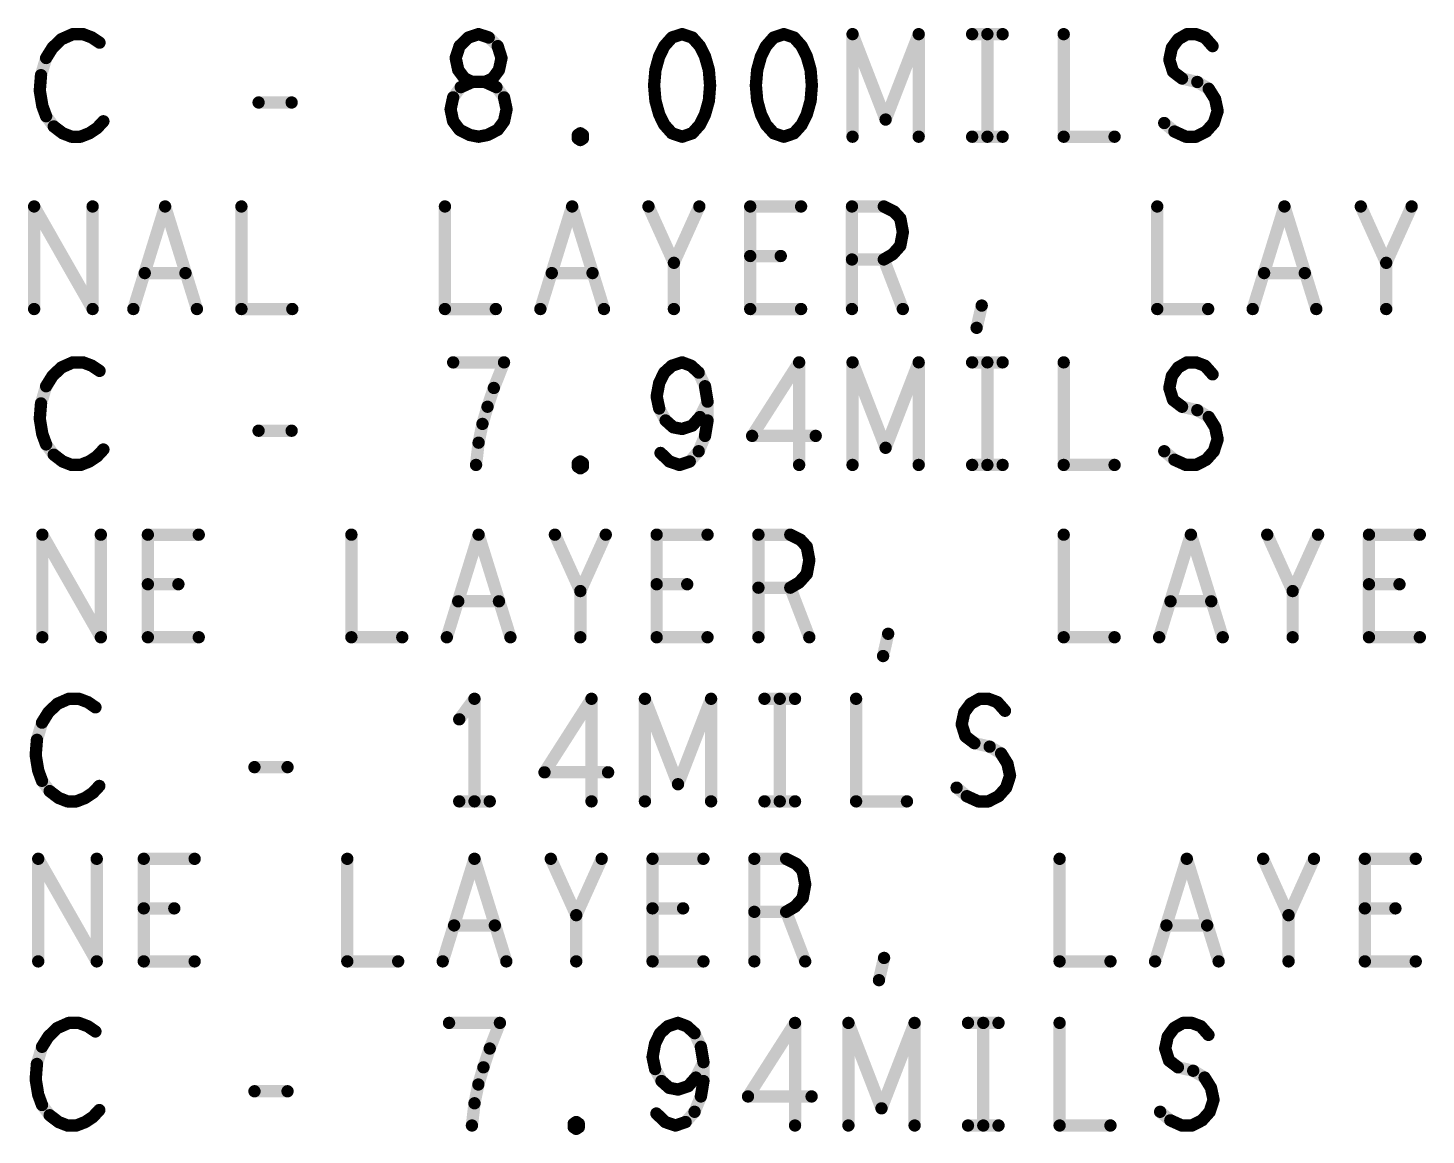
# Model space of a CAD drawing. Extents: x -14.2 to 19.9, y -5.2 to 16.9.
# Drawn here: x 12.724 to 14.428, y 10.685 to 12.035 of the extents above; entities that cross this region are included whole.
import ezdxf

# ---------------------------------------------------------------- set-up
doc = ezdxf.new("R2010")
doc.units = 0
doc.layers.get('0').update_dxf_attribs({"linetype": 'CONTINUOUS'})
doc.layers.add('FAB', color=2, linetype='CONTINUOUS')

# ---------------------------------------------------------------- blocks, each defined once
blk = doc.blocks.new('ROUND_105')
at = {"const_width": 0.0075}
blk.add_lwpolyline([(-0.00375, 0, 1), (0.00375, 0, 1)], format="xyb", close=True, dxfattribs=at)

msp = doc.modelspace()

# ---------------------------------------------------------------- linework, layer by layer
at = {"layer": 'FAB', "const_width": 0.015}
for points in [[(12.765, 12.0209), (12.7542, 12.0105)], [(12.779, 12.0271), (12.765, 12.0209)], [(12.7914, 12.0271), (12.779, 12.0271)], [(12.8022, 12.023), (12.7914, 12.0271)], [(12.8115, 12.0167), (12.8022, 12.023)], [(13.2502, 12.0125), (13.261, 12.023)], [(13.261, 12.023), (13.2734, 12.0271)], [(13.2734, 12.0271), (13.2858, 12.023)], [(13.2858, 12.023), (13.2967, 12.0125)], [(13.509, 12.023), (13.4997, 12.0125)], [(13.5214, 12.0271), (13.509, 12.023)], [(13.5338, 12.023), (13.5214, 12.0271)], [(13.5431, 12.0125), (13.5338, 12.023)], [(13.633, 12.023), (13.6237, 12.0125)], [(13.6454, 12.0271), (13.633, 12.023)], [(13.6578, 12.023), (13.6454, 12.0271)], [(13.6671, 12.0125), (13.6578, 12.023)], [(13.7291, 11.9021), (13.7291, 12.0271)], [(13.7291, 12.0271), (13.7694, 11.923)], [(13.7694, 11.923), (13.8097, 12.0271)], [(13.8097, 12.0271), (13.8097, 11.9021)], [(13.8748, 12.0271), (13.912, 12.0271)], [(13.8934, 12.0271), (13.8934, 11.9021)], [(13.9864, 12.0271), (13.9864, 11.9021)], [(14.1182, 12.0105), (14.1259, 12.0209)], [(14.1259, 12.0209), (14.1368, 12.0271)], [(14.1368, 12.0271), (14.1476, 12.0271)], [(14.1476, 12.0271), (14.1585, 12.023)], [(14.1585, 12.023), (14.1678, 12.0125)], [(12.7542, 12.0105), (12.7464, 11.998)], [(13.2455, 11.998), (13.2502, 12.0125)], [(13.2967, 12.0125), (13.3013, 11.998)], [(13.4997, 12.0125), (13.4935, 12)], [(13.5493, 12), (13.5431, 12.0125)], [(13.6237, 12.0125), (13.6175, 12)], [(13.6733, 12), (13.6671, 12.0125)], [(14.1151, 11.9959), (14.1182, 12.0105)], [(12.7464, 11.998), (12.7402, 11.9771)], [(13.2486, 11.9834), (13.2455, 11.998)], [(13.3013, 11.998), (13.2982, 11.9834)], [(13.4935, 12), (13.4889, 11.9834)], [(13.554, 11.9834), (13.5493, 12)], [(13.6175, 12), (13.6129, 11.9834)], [(13.678, 11.9834), (13.6733, 12)], [(14.1197, 11.9813), (14.1151, 11.9959)], [(12.7402, 11.9771), (12.7387, 11.9584)], [(13.2564, 11.973), (13.2486, 11.9834)], [(13.2657, 11.9688), (13.2564, 11.973)], [(13.2905, 11.973), (13.2812, 11.9688)], [(13.2982, 11.9834), (13.2905, 11.973)], [(13.4889, 11.9834), (13.4873, 11.9646)], [(13.5555, 11.9646), (13.554, 11.9834)], [(13.6129, 11.9834), (13.6113, 11.9646)], [(13.6795, 11.9646), (13.678, 11.9834)], [(14.1306, 11.973), (14.1197, 11.9813)], [(14.1492, 11.9688), (14.1306, 11.973)], [(12.7387, 11.9584), (12.7418, 11.9396)], [(13.2517, 11.9625), (13.2424, 11.95)], [(13.2657, 11.9688), (13.2517, 11.9625)], [(13.2812, 11.9688), (13.2657, 11.9688)], [(13.2812, 11.9688), (13.2657, 11.9688)], [(13.2951, 11.9625), (13.2812, 11.9688)], [(13.3044, 11.95), (13.2951, 11.9625)], [(13.4873, 11.9646), (13.4889, 11.9459)], [(13.554, 11.9459), (13.5555, 11.9646)], [(13.6113, 11.9646), (13.6129, 11.9459)], [(13.678, 11.9459), (13.6795, 11.9646)], [(14.1631, 11.9605), (14.1492, 11.9688)], [(14.1709, 11.948), (14.1631, 11.9605)], [(12.7418, 11.9396), (12.7464, 11.9271)], [(13.0053, 11.9438), (13.0456, 11.9438)], [(13.2424, 11.95), (13.2393, 11.9355)], [(13.2393, 11.9355), (13.2424, 11.9209)], [(13.3075, 11.9355), (13.3044, 11.95)], [(13.3044, 11.9209), (13.3075, 11.9355)], [(13.4889, 11.9459), (13.4935, 11.9292)], [(13.5493, 11.9292), (13.554, 11.9459)], [(13.6129, 11.9459), (13.6175, 11.9292)], [(13.6733, 11.9292), (13.678, 11.9459)], [(14.174, 11.9334), (14.1709, 11.948)], [(12.7464, 11.9271), (12.7557, 11.9146)], [(12.8084, 11.9125), (12.8162, 11.9209)], [(13.2424, 11.9209), (13.2502, 11.9105)], [(13.2967, 11.9105), (13.3044, 11.9209)], [(13.4935, 11.9292), (13.4997, 11.9167)], [(13.5431, 11.9167), (13.5493, 11.9292)], [(13.6175, 11.9292), (13.6237, 11.9167)], [(13.6671, 11.9167), (13.6733, 11.9292)], [(14.1089, 11.9188), (14.1213, 11.9084)], [(14.16, 11.9084), (14.1693, 11.9188)], [(14.1693, 11.9188), (14.174, 11.9334)], [(12.7557, 11.9146), (12.7666, 11.9063)], [(12.7666, 11.9063), (12.7774, 11.9021)], [(12.7774, 11.9021), (12.7883, 11.9021)], [(12.7883, 11.9021), (12.7991, 11.9063)], [(12.7991, 11.9063), (12.8084, 11.9125)], [(13.2502, 11.9105), (13.2626, 11.9042)], [(13.2626, 11.9042), (13.2734, 11.9021)], [(13.2734, 11.9021), (13.2843, 11.9042)], [(13.2843, 11.9042), (13.2967, 11.9105)], [(13.3943, 11.9042), (13.3974, 11.9063)], [(13.3943, 11.9), (13.3943, 11.9042)], [(13.3974, 11.9063), (13.4005, 11.9042)], [(13.4005, 11.9042), (13.4005, 11.9)], [(13.4997, 11.9167), (13.509, 11.9063)], [(13.509, 11.9063), (13.5214, 11.9021)], [(13.5214, 11.9021), (13.5338, 11.9063)], [(13.5338, 11.9063), (13.5431, 11.9167)], [(13.6237, 11.9167), (13.633, 11.9063)], [(13.633, 11.9063), (13.6454, 11.9021)], [(13.6454, 11.9021), (13.6578, 11.9063)], [(13.6578, 11.9063), (13.6671, 11.9167)], [(13.8748, 11.9021), (13.912, 11.9021)], [(13.9864, 11.9021), (14.0484, 11.9021)], [(14.1213, 11.9084), (14.1352, 11.9021)], [(14.1352, 11.9021), (14.1476, 11.9021)], [(14.1476, 11.9021), (14.16, 11.9084)], [(13.3974, 11.898), (13.3943, 11.9)], [(13.4005, 11.9), (13.3974, 11.898)], [(12.7318, 11.6921), (12.7318, 11.8171)], [(12.7318, 11.8171), (12.8031, 11.6921)], [(12.8031, 11.6921), (12.8031, 11.8171)], [(12.8527, 11.6921), (12.8914, 11.8171)], [(12.8914, 11.8171), (12.9302, 11.6921)], [(12.9844, 11.8171), (12.9844, 11.6921)], [(13.2324, 11.8171), (13.2324, 11.6921)], [(13.3487, 11.6921), (13.3874, 11.8171)], [(13.3874, 11.8171), (13.4262, 11.6921)], [(13.5114, 11.7484), (13.4804, 11.8171)], [(13.5424, 11.8171), (13.5114, 11.7484)], [(13.6044, 11.6921), (13.6044, 11.8171)], [(13.6044, 11.8171), (13.6664, 11.8171)], [(13.7284, 11.6921), (13.7284, 11.8171)], [(13.7284, 11.8171), (13.7672, 11.8171)], [(13.7672, 11.8171), (13.7796, 11.8109)], [(14.1004, 11.8171), (14.1004, 11.6921)], [(14.2167, 11.6921), (14.2554, 11.8171)], [(14.2554, 11.8171), (14.2942, 11.6921)], [(14.3794, 11.7484), (14.3484, 11.8171)], [(14.4104, 11.8171), (14.3794, 11.7484)], [(13.7796, 11.8109), (13.7873, 11.8025)], [(13.7873, 11.8025), (13.7904, 11.7859)], [(13.7904, 11.7859), (13.7873, 11.7692)], [(13.7873, 11.7692), (13.778, 11.7588)], [(13.5114, 11.6921), (13.5114, 11.7484)], [(13.6416, 11.7567), (13.6044, 11.7567)], [(13.7672, 11.7525), (13.7284, 11.7525)], [(13.778, 11.7588), (13.7672, 11.7525)], [(13.7672, 11.7525), (13.7904, 11.6921)], [(14.3794, 11.6921), (14.3794, 11.7484)], [(12.9162, 11.7359), (12.8666, 11.7359)], [(13.4122, 11.7359), (13.3626, 11.7359)], [(14.2802, 11.7359), (14.2306, 11.7359)], [(12.9844, 11.6921), (13.0464, 11.6921)], [(13.2324, 11.6921), (13.2944, 11.6921)], [(13.6664, 11.6921), (13.6044, 11.6921)], [(13.8803, 11.6692), (13.8865, 11.6963)], [(14.1004, 11.6921), (14.1624, 11.6921)], [(12.765, 11.6209), (12.7542, 11.6105)], [(12.779, 11.6271), (12.765, 11.6209)], [(12.7914, 11.6271), (12.779, 11.6271)], [(12.8022, 11.623), (12.7914, 11.6271)], [(12.8115, 11.6167), (12.8022, 11.623)], [(13.3044, 11.6271), (13.2424, 11.6271)], [(13.292, 11.5959), (13.3044, 11.6271)], [(13.4997, 11.6146), (13.4935, 11.6021)], [(13.509, 11.623), (13.4997, 11.6146)], [(13.5214, 11.6271), (13.509, 11.623)], [(13.5323, 11.623), (13.5214, 11.6271)], [(13.5416, 11.6146), (13.5323, 11.623)], [(13.5493, 11.598), (13.5416, 11.6146)], [(13.664, 11.6271), (13.6067, 11.5375)], [(13.664, 11.5021), (13.664, 11.6271)], [(13.7291, 11.5021), (13.7291, 11.6271)], [(13.7291, 11.6271), (13.7694, 11.523)], [(13.7694, 11.523), (13.8097, 11.6271)], [(13.8097, 11.6271), (13.8097, 11.5021)], [(13.8748, 11.6271), (13.912, 11.6271)], [(13.8934, 11.6271), (13.8934, 11.5021)], [(13.9864, 11.6271), (13.9864, 11.5021)], [(14.1182, 11.6105), (14.1259, 11.6209)], [(14.1259, 11.6209), (14.1368, 11.6271)], [(14.1368, 11.6271), (14.1476, 11.6271)], [(14.1476, 11.6271), (14.1585, 11.623)], [(14.1585, 11.623), (14.1678, 11.6125)], [(12.7464, 11.598), (12.7402, 11.5771)], [(12.7542, 11.6105), (12.7464, 11.598)], [(13.2843, 11.573), (13.292, 11.5959)], [(13.4935, 11.6021), (13.4904, 11.5855)], [(13.5524, 11.5792), (13.5493, 11.598)], [(14.1151, 11.5959), (14.1182, 11.6105)], [(14.1197, 11.5813), (14.1151, 11.5959)], [(13.4904, 11.5855), (13.4935, 11.5709)], [(13.5431, 11.5605), (13.5524, 11.5792)], [(13.5524, 11.5563), (13.5524, 11.5792)], [(14.1306, 11.573), (14.1197, 11.5813)], [(12.7402, 11.5771), (12.7387, 11.5584)], [(13.2781, 11.5521), (13.2843, 11.573)], [(13.4935, 11.5709), (13.5013, 11.5563)], [(13.5338, 11.55), (13.5431, 11.5605)], [(14.1492, 11.5688), (14.1306, 11.573)], [(14.1631, 11.5605), (14.1492, 11.5688)], [(14.1709, 11.548), (14.1631, 11.5605)], [(12.7387, 11.5584), (12.7418, 11.5396)], [(13.0053, 11.5438), (13.0456, 11.5438)], [(13.2734, 11.5292), (13.2781, 11.5521)], [(13.5013, 11.5563), (13.5106, 11.548)], [(13.5106, 11.548), (13.5214, 11.5459)], [(13.5214, 11.5459), (13.5338, 11.55)], [(13.5493, 11.5375), (13.5524, 11.5563)], [(14.174, 11.5334), (14.1709, 11.548)], [(12.7418, 11.5396), (12.7464, 11.5271)], [(12.7464, 11.5271), (12.7557, 11.5146)], [(13.2703, 11.5021), (13.2734, 11.5292)], [(13.5416, 11.5188), (13.5493, 11.5375)], [(13.6067, 11.5375), (13.6842, 11.5375)], [(14.1693, 11.5188), (14.174, 11.5334)], [(12.7557, 11.5146), (12.7666, 11.5063)], [(12.7991, 11.5063), (12.8084, 11.5125)], [(12.8084, 11.5125), (12.8162, 11.5209)], [(13.4951, 11.5167), (13.5059, 11.5063)], [(13.5307, 11.5063), (13.5416, 11.5188)], [(14.1089, 11.5188), (14.1213, 11.5084)], [(14.16, 11.5084), (14.1693, 11.5188)], [(12.7666, 11.5063), (12.7774, 11.5021)], [(12.7774, 11.5021), (12.7883, 11.5021)], [(12.7883, 11.5021), (12.7991, 11.5063)], [(13.3943, 11.5042), (13.3974, 11.5063)], [(13.3943, 11.5), (13.3943, 11.5042)], [(13.3974, 11.498), (13.3943, 11.5)], [(13.3974, 11.5063), (13.4005, 11.5042)], [(13.4005, 11.5), (13.3974, 11.498)], [(13.4005, 11.5042), (13.4005, 11.5)], [(13.5059, 11.5063), (13.5183, 11.5021)], [(13.5183, 11.5021), (13.5307, 11.5063)], [(13.8748, 11.5021), (13.912, 11.5021)], [(13.9864, 11.5021), (14.0484, 11.5021)], [(14.1213, 11.5084), (14.1352, 11.5021)], [(14.1352, 11.5021), (14.1476, 11.5021)], [(14.1476, 11.5021), (14.16, 11.5084)], [(12.7418, 11.2921), (12.7418, 11.4171)], [(12.7418, 11.4171), (12.8131, 11.2921)], [(12.8131, 11.2921), (12.8131, 11.4171)], [(12.8704, 11.2921), (12.8704, 11.4171)], [(12.8704, 11.4171), (12.9324, 11.4171)], [(13.1184, 11.4171), (13.1184, 11.2921)], [(13.2347, 11.2921), (13.2734, 11.4171)], [(13.2734, 11.4171), (13.3122, 11.2921)], [(13.3974, 11.3484), (13.3664, 11.4171)], [(13.4284, 11.4171), (13.3974, 11.3484)], [(13.4904, 11.2921), (13.4904, 11.4171)], [(13.4904, 11.4171), (13.5524, 11.4171)], [(13.6144, 11.2921), (13.6144, 11.4171)], [(13.6144, 11.4171), (13.6532, 11.4171)], [(13.6532, 11.4171), (13.6656, 11.4109)], [(13.6656, 11.4109), (13.6733, 11.4025)], [(13.9864, 11.4171), (13.9864, 11.2921)], [(14.1027, 11.2921), (14.1414, 11.4171)], [(14.1414, 11.4171), (14.1802, 11.2921)], [(14.2654, 11.3484), (14.2344, 11.4171)], [(14.2964, 11.4171), (14.2654, 11.3484)], [(14.3584, 11.2921), (14.3584, 11.4171)], [(14.3584, 11.4171), (14.4204, 11.4171)], [(13.6733, 11.4025), (13.6764, 11.3859)], [(13.6764, 11.3859), (13.6733, 11.3692)], [(12.9076, 11.3567), (12.8704, 11.3567)], [(13.5276, 11.3567), (13.4904, 11.3567)], [(13.664, 11.3588), (13.6532, 11.3525)], [(13.6733, 11.3692), (13.664, 11.3588)], [(14.3956, 11.3567), (14.3584, 11.3567)], [(13.3974, 11.2921), (13.3974, 11.3484)], [(13.6532, 11.3525), (13.6144, 11.3525)], [(13.6532, 11.3525), (13.6764, 11.2921)], [(14.2654, 11.2921), (14.2654, 11.3484)], [(13.2982, 11.3359), (13.2486, 11.3359)], [(14.1662, 11.3359), (14.1166, 11.3359)], [(12.9324, 11.2921), (12.8704, 11.2921)], [(13.1184, 11.2921), (13.1804, 11.2921)], [(13.5524, 11.2921), (13.4904, 11.2921)], [(13.7663, 11.2692), (13.7725, 11.2963)], [(13.9864, 11.2921), (14.0484, 11.2921)], [(14.4204, 11.2921), (14.3584, 11.2921)], [(12.76, 11.2109), (12.7492, 11.2005)], [(12.774, 11.2171), (12.76, 11.2109)], [(12.7864, 11.2171), (12.774, 11.2171)], [(12.7972, 11.213), (12.7864, 11.2171)], [(12.8065, 11.2067), (12.7972, 11.213)], [(13.2684, 11.2171), (13.2498, 11.1921)], [(13.2684, 11.0921), (13.2684, 11.2171)], [(13.411, 11.2171), (13.3537, 11.1275)], [(13.411, 11.0921), (13.411, 11.2171)], [(13.4761, 11.0921), (13.4761, 11.2171)], [(13.4761, 11.2171), (13.5164, 11.113)], [(13.5164, 11.113), (13.5567, 11.2171)], [(13.5567, 11.2171), (13.5567, 11.0921)], [(13.6218, 11.2171), (13.659, 11.2171)], [(13.6404, 11.2171), (13.6404, 11.0921)], [(13.7334, 11.2171), (13.7334, 11.0921)], [(13.8652, 11.2005), (13.8729, 11.2109)], [(13.8729, 11.2109), (13.8838, 11.2171)], [(13.8838, 11.2171), (13.8946, 11.2171)], [(13.8946, 11.2171), (13.9055, 11.213)], [(13.9055, 11.213), (13.9148, 11.2025)], [(12.7414, 11.188), (12.7352, 11.1671)], [(12.7492, 11.2005), (12.7414, 11.188)], [(13.8621, 11.1859), (13.8652, 11.2005)], [(13.8667, 11.1713), (13.8621, 11.1859)], [(13.8776, 11.163), (13.8667, 11.1713)], [(12.7352, 11.1671), (12.7337, 11.1484)], [(13.8962, 11.1588), (13.8776, 11.163)], [(13.9101, 11.1505), (13.8962, 11.1588)], [(12.7337, 11.1484), (12.7368, 11.1296)], [(13.9179, 11.138), (13.9101, 11.1505)], [(13.921, 11.1234), (13.9179, 11.138)], [(12.7368, 11.1296), (12.7414, 11.1171)], [(13.0003, 11.1338), (13.0406, 11.1338)], [(13.3537, 11.1275), (13.4312, 11.1275)], [(13.9163, 11.1088), (13.921, 11.1234)], [(12.7414, 11.1171), (12.7507, 11.1046)], [(12.7507, 11.1046), (12.7616, 11.0963)], [(12.7941, 11.0963), (12.8034, 11.1025)], [(12.8034, 11.1025), (12.8112, 11.1109)], [(13.8559, 11.1088), (13.8683, 11.0984)], [(13.907, 11.0984), (13.9163, 11.1088)], [(12.7616, 11.0963), (12.7724, 11.0921)], [(12.7724, 11.0921), (12.7833, 11.0921)], [(12.7833, 11.0921), (12.7941, 11.0963)], [(13.2498, 11.0921), (13.287, 11.0921)], [(13.6218, 11.0921), (13.659, 11.0921)], [(13.7334, 11.0921), (13.7954, 11.0921)], [(13.8683, 11.0984), (13.8822, 11.0921)], [(13.8822, 11.0921), (13.8946, 11.0921)], [(13.8946, 11.0921), (13.907, 11.0984)], [(12.7368, 10.8971), (12.7368, 11.0221)], [(12.7368, 11.0221), (12.8081, 10.8971)], [(12.8081, 10.8971), (12.8081, 11.0221)], [(12.8654, 10.8971), (12.8654, 11.0221)], [(12.8654, 11.0221), (12.9274, 11.0221)], [(13.1134, 11.0221), (13.1134, 10.8971)], [(13.2297, 10.8971), (13.2684, 11.0221)], [(13.2684, 11.0221), (13.3072, 10.8971)], [(13.3924, 10.9534), (13.3614, 11.0221)], [(13.4234, 11.0221), (13.3924, 10.9534)], [(13.4854, 10.8971), (13.4854, 11.0221)], [(13.4854, 11.0221), (13.5474, 11.0221)], [(13.6094, 10.8971), (13.6094, 11.0221)], [(13.6094, 11.0221), (13.6482, 11.0221)], [(13.6482, 11.0221), (13.6606, 11.0159)], [(13.6606, 11.0159), (13.6683, 11.0075)], [(13.9814, 11.0221), (13.9814, 10.8971)], [(14.0977, 10.8971), (14.1364, 11.0221)], [(14.1364, 11.0221), (14.1752, 10.8971)], [(14.2604, 10.9534), (14.2294, 11.0221)], [(14.2914, 11.0221), (14.2604, 10.9534)], [(14.3534, 10.8971), (14.3534, 11.0221)], [(14.3534, 11.0221), (14.4154, 11.0221)], [(13.6683, 11.0075), (13.6714, 10.9909)], [(13.6714, 10.9909), (13.6683, 10.9742)], [(13.6683, 10.9742), (13.659, 10.9638)], [(12.9026, 10.9617), (12.8654, 10.9617)], [(13.3924, 10.8971), (13.3924, 10.9534)], [(13.5226, 10.9617), (13.4854, 10.9617)], [(13.6482, 10.9575), (13.6094, 10.9575)], [(13.659, 10.9638), (13.6482, 10.9575)], [(13.6482, 10.9575), (13.6714, 10.8971)], [(14.2604, 10.8971), (14.2604, 10.9534)], [(14.3906, 10.9617), (14.3534, 10.9617)], [(13.2932, 10.9409), (13.2436, 10.9409)], [(14.1612, 10.9409), (14.1116, 10.9409)], [(12.9274, 10.8971), (12.8654, 10.8971)], [(13.1134, 10.8971), (13.1754, 10.8971)], [(13.5474, 10.8971), (13.4854, 10.8971)], [(13.7613, 10.8742), (13.7675, 10.9013)], [(13.9814, 10.8971), (14.0434, 10.8971)], [(14.4154, 10.8971), (14.3534, 10.8971)], [(12.76, 10.8159), (12.7492, 10.8055)], [(12.774, 10.8221), (12.76, 10.8159)], [(12.7864, 10.8221), (12.774, 10.8221)], [(12.7972, 10.818), (12.7864, 10.8221)], [(12.8065, 10.8117), (12.7972, 10.818)], [(13.2994, 10.8221), (13.2374, 10.8221)], [(13.287, 10.7909), (13.2994, 10.8221)], [(13.504, 10.818), (13.4947, 10.8096)], [(13.5164, 10.8221), (13.504, 10.818)], [(13.5273, 10.818), (13.5164, 10.8221)], [(13.5366, 10.8096), (13.5273, 10.818)], [(13.659, 10.8221), (13.6017, 10.7325)], [(13.659, 10.6971), (13.659, 10.8221)], [(13.7241, 10.6971), (13.7241, 10.8221)], [(13.7241, 10.8221), (13.7644, 10.718)], [(13.7644, 10.718), (13.8047, 10.8221)], [(13.8047, 10.8221), (13.8047, 10.6971)], [(13.8698, 10.8221), (13.907, 10.8221)], [(13.8884, 10.8221), (13.8884, 10.6971)], [(13.9814, 10.8221), (13.9814, 10.6971)], [(14.1132, 10.8055), (14.1209, 10.8159)], [(14.1209, 10.8159), (14.1318, 10.8221)], [(14.1318, 10.8221), (14.1426, 10.8221)], [(14.1426, 10.8221), (14.1535, 10.818)], [(14.1535, 10.818), (14.1628, 10.8075)], [(12.7492, 10.8055), (12.7414, 10.793)], [(13.4885, 10.7971), (13.4854, 10.7805)], [(13.4947, 10.8096), (13.4885, 10.7971)], [(13.5443, 10.793), (13.5366, 10.8096)], [(14.1101, 10.7909), (14.1132, 10.8055)], [(12.7414, 10.793), (12.7352, 10.7721)], [(13.2793, 10.768), (13.287, 10.7909)], [(13.4854, 10.7805), (13.4885, 10.7659)], [(13.5474, 10.7742), (13.5443, 10.793)], [(14.1147, 10.7763), (14.1101, 10.7909)], [(12.7352, 10.7721), (12.7337, 10.7534)], [(13.2731, 10.7471), (13.2793, 10.768)], [(13.4885, 10.7659), (13.4963, 10.7513)], [(13.5381, 10.7555), (13.5474, 10.7742)], [(13.5474, 10.7513), (13.5474, 10.7742)], [(14.1256, 10.768), (14.1147, 10.7763)], [(14.1442, 10.7638), (14.1256, 10.768)], [(14.1581, 10.7555), (14.1442, 10.7638)], [(12.7337, 10.7534), (12.7368, 10.7346)], [(13.2684, 10.7242), (13.2731, 10.7471)], [(13.4963, 10.7513), (13.5056, 10.743)], [(13.5056, 10.743), (13.5164, 10.7409)], [(13.5164, 10.7409), (13.5288, 10.745)], [(13.5288, 10.745), (13.5381, 10.7555)], [(13.5443, 10.7325), (13.5474, 10.7513)], [(14.1659, 10.743), (14.1581, 10.7555)], [(14.169, 10.7284), (14.1659, 10.743)], [(12.7368, 10.7346), (12.7414, 10.7221)], [(13.0003, 10.7388), (13.0406, 10.7388)], [(13.5366, 10.7138), (13.5443, 10.7325)], [(13.6017, 10.7325), (13.6792, 10.7325)], [(14.1643, 10.7138), (14.169, 10.7284)], [(12.7414, 10.7221), (12.7507, 10.7096)], [(12.7507, 10.7096), (12.7616, 10.7013)], [(12.8034, 10.7075), (12.8112, 10.7159)], [(13.2653, 10.6971), (13.2684, 10.7242)], [(13.4901, 10.7117), (13.5009, 10.7013)], [(13.5257, 10.7013), (13.5366, 10.7138)], [(14.1039, 10.7138), (14.1163, 10.7034)], [(14.155, 10.7034), (14.1643, 10.7138)], [(12.7616, 10.7013), (12.7724, 10.6971)], [(12.7724, 10.6971), (12.7833, 10.6971)], [(12.7833, 10.6971), (12.7941, 10.7013)], [(12.7941, 10.7013), (12.8034, 10.7075)], [(13.3893, 10.6992), (13.3924, 10.7013)], [(13.3893, 10.695), (13.3893, 10.6992)], [(13.3924, 10.693), (13.3893, 10.695)], [(13.3924, 10.7013), (13.3955, 10.6992)], [(13.3955, 10.695), (13.3924, 10.693)], [(13.3955, 10.6992), (13.3955, 10.695)], [(13.5009, 10.7013), (13.5133, 10.6971)], [(13.5133, 10.6971), (13.5257, 10.7013)], [(13.8698, 10.6971), (13.907, 10.6971)], [(13.9814, 10.6971), (14.0434, 10.6971)], [(14.1163, 10.7034), (14.1302, 10.6971)], [(14.1302, 10.6971), (14.1426, 10.6971)], [(14.1426, 10.6971), (14.155, 10.7034)]]:
    msp.add_lwpolyline(points, dxfattribs=at)

# ---------------------------------------------------------------- block references
at = {"layer": 'FAB'}
for p in [(12.765, 12.0209), (12.765, 12.0209), (12.779, 12.0271), (12.779, 12.0271), (12.7914, 12.0271), (12.7914, 12.0271), (12.8022, 12.023), (12.8022, 12.023), (13.261, 12.023), (13.261, 12.023), (13.2734, 12.0271), (13.2734, 12.0271), (13.2858, 12.023), (13.2858, 12.023), (13.509, 12.023), (13.509, 12.023), (13.5214, 12.0271), (13.5214, 12.0271), (13.5338, 12.023), (13.5338, 12.023), (13.633, 12.023), (13.633, 12.023), (13.6454, 12.0271), (13.6454, 12.0271), (13.6578, 12.023), (13.6578, 12.023), (13.7291, 12.0271), (13.7291, 12.0271), (13.8097, 12.0271), (13.8097, 12.0271), (13.8748, 12.0271), (13.8934, 12.0271), (13.912, 12.0271), (13.9864, 12.0271), (14.1259, 12.0209), (14.1259, 12.0209), (14.1368, 12.0271), (14.1368, 12.0271), (14.1476, 12.0271), (14.1476, 12.0271), (14.1585, 12.023), (14.1585, 12.023), (12.7542, 12.0105), (12.7542, 12.0105), (12.8115, 12.0167), (13.2502, 12.0125), (13.2502, 12.0125), (13.2967, 12.0125), (13.2967, 12.0125), (13.4997, 12.0125), (13.4997, 12.0125), (13.5431, 12.0125), (13.5431, 12.0125), (13.6237, 12.0125), (13.6237, 12.0125), (13.6671, 12.0125), (13.6671, 12.0125), (14.1182, 12.0105), (14.1182, 12.0105), (14.1678, 12.0125), (12.7464, 11.998), (12.7464, 11.998), (13.2455, 11.998), (13.2455, 11.998), (13.3013, 11.998), (13.3013, 11.998), (13.4935, 12), (13.4935, 12), (13.5493, 12), (13.5493, 12), (13.6175, 12), (13.6175, 12), (13.6733, 12), (13.6733, 12), (14.1151, 11.9959), (14.1151, 11.9959), (12.7402, 11.9771), (12.7402, 11.9771), (13.2486, 11.9834), (13.2486, 11.9834), (13.2564, 11.973), (13.2564, 11.973), (13.2905, 11.973), (13.2905, 11.973), (13.2982, 11.9834), (13.2982, 11.9834), (13.4889, 11.9834), (13.4889, 11.9834), (13.554, 11.9834), (13.554, 11.9834), (13.6129, 11.9834), (13.6129, 11.9834), (13.678, 11.9834), (13.678, 11.9834), (14.1197, 11.9813), (14.1197, 11.9813), (14.1306, 11.973), (14.1306, 11.973), (12.7387, 11.9584), (12.7387, 11.9584), (13.2517, 11.9625), (13.2517, 11.9625), (13.2657, 11.9688), (13.2657, 11.9688), (13.2657, 11.9688), (13.2657, 11.9688), (13.2812, 11.9688), (13.2812, 11.9688), (13.2812, 11.9688), (13.2812, 11.9688), (13.2951, 11.9625), (13.2951, 11.9625), (13.4873, 11.9646), (13.4873, 11.9646), (13.5555, 11.9646), (13.5555, 11.9646), (13.6113, 11.9646), (13.6113, 11.9646), (13.6795, 11.9646), (13.6795, 11.9646), (14.1492, 11.9688), (14.1492, 11.9688), (14.1631, 11.9605), (14.1631, 11.9605), (12.7418, 11.9396), (12.7418, 11.9396), (13.0053, 11.9438), (13.0456, 11.9438), (13.2393, 11.9355), (13.2393, 11.9355), (13.2424, 11.95), (13.2424, 11.95), (13.3044, 11.95), (13.3044, 11.95), (13.3075, 11.9355), (13.3075, 11.9355), (13.4889, 11.9459), (13.4889, 11.9459), (13.554, 11.9459), (13.554, 11.9459), (13.6129, 11.9459), (13.6129, 11.9459), (13.678, 11.9459), (13.678, 11.9459), (14.1709, 11.948), (14.1709, 11.948), (12.7464, 11.9271), (12.7464, 11.9271), (12.8162, 11.9209), (13.2424, 11.9209), (13.2424, 11.9209), (13.3044, 11.9209), (13.3044, 11.9209), (13.4935, 11.9292), (13.4935, 11.9292), (13.5493, 11.9292), (13.5493, 11.9292), (13.6175, 11.9292), (13.6175, 11.9292), (13.6733, 11.9292), (13.6733, 11.9292), (13.7694, 11.923), (13.7694, 11.923), (14.1089, 11.9188), (14.1693, 11.9188), (14.1693, 11.9188), (14.174, 11.9334), (14.174, 11.9334), (12.7557, 11.9146), (12.7557, 11.9146), (12.7666, 11.9063), (12.7666, 11.9063), (12.7774, 11.9021), (12.7774, 11.9021), (12.7883, 11.9021), (12.7883, 11.9021), (12.7991, 11.9063), (12.7991, 11.9063), (12.8084, 11.9125), (12.8084, 11.9125), (13.2502, 11.9105), (13.2502, 11.9105), (13.2626, 11.9042), (13.2626, 11.9042), (13.2734, 11.9021), (13.2734, 11.9021), (13.2843, 11.9042), (13.2843, 11.9042), (13.2967, 11.9105), (13.2967, 11.9105), (13.3943, 11.9042), (13.3943, 11.9042), (13.3974, 11.9063), (13.3974, 11.9063), (13.4005, 11.9042), (13.4005, 11.9042), (13.4997, 11.9167), (13.4997, 11.9167), (13.509, 11.9063), (13.509, 11.9063), (13.5214, 11.9021), (13.5214, 11.9021), (13.5338, 11.9063), (13.5338, 11.9063), (13.5431, 11.9167), (13.5431, 11.9167), (13.6237, 11.9167), (13.6237, 11.9167), (13.633, 11.9063), (13.633, 11.9063), (13.6454, 11.9021), (13.6454, 11.9021), (13.6578, 11.9063), (13.6578, 11.9063), (13.6671, 11.9167), (13.6671, 11.9167), (13.7291, 11.9021), (13.8097, 11.9021), (13.8748, 11.9021), (13.8934, 11.9021), (13.912, 11.9021), (13.9864, 11.9021), (13.9864, 11.9021), (14.0484, 11.9021), (14.1213, 11.9084), (14.1213, 11.9084), (14.1352, 11.9021), (14.1352, 11.9021), (14.1476, 11.9021), (14.1476, 11.9021), (14.16, 11.9084), (14.16, 11.9084), (13.3943, 11.9), (13.3943, 11.9), (13.3974, 11.898), (13.3974, 11.898), (13.4005, 11.9), (13.4005, 11.9), (12.7318, 11.8171), (12.7318, 11.8171), (12.8031, 11.8171), (12.8914, 11.8171), (12.8914, 11.8171), (12.9844, 11.8171), (13.2324, 11.8171), (13.3874, 11.8171), (13.3874, 11.8171), (13.4804, 11.8171), (13.5424, 11.8171), (13.6044, 11.8171), (13.6044, 11.8171), (13.6664, 11.8171), (13.7284, 11.8171), (13.7284, 11.8171), (13.7672, 11.8171), (13.7672, 11.8171), (14.1004, 11.8171), (14.2554, 11.8171), (14.2554, 11.8171), (14.3484, 11.8171), (14.4104, 11.8171), (13.7796, 11.8109), (13.7796, 11.8109), (13.7873, 11.8025), (13.7873, 11.8025), (13.7904, 11.7859), (13.7904, 11.7859), (13.7873, 11.7692), (13.7873, 11.7692), (13.5114, 11.7484), (13.5114, 11.7484), (13.5114, 11.7484), (13.6044, 11.7567), (13.6416, 11.7567), (13.7284, 11.7525), (13.7672, 11.7525), (13.7672, 11.7525), (13.7672, 11.7525), (13.778, 11.7588), (13.778, 11.7588), (14.3794, 11.7484), (14.3794, 11.7484), (14.3794, 11.7484), (12.8666, 11.7359), (12.9162, 11.7359), (13.3626, 11.7359), (13.4122, 11.7359), (14.2306, 11.7359), (14.2802, 11.7359), (12.7318, 11.6921), (12.8031, 11.6921), (12.8031, 11.6921), (12.8527, 11.6921), (12.9302, 11.6921), (12.9844, 11.6921), (12.9844, 11.6921), (13.0464, 11.6921), (13.2324, 11.6921), (13.2324, 11.6921), (13.2944, 11.6921), (13.3487, 11.6921), (13.4262, 11.6921), (13.5114, 11.6921), (13.6044, 11.6921), (13.6044, 11.6921), (13.6664, 11.6921), (13.7284, 11.6921), (13.7904, 11.6921), (13.8865, 11.6963), (14.1004, 11.6921), (14.1004, 11.6921), (14.1624, 11.6921), (14.2167, 11.6921), (14.2942, 11.6921), (14.3794, 11.6921), (13.8803, 11.6692), (12.765, 11.6209), (12.765, 11.6209), (12.779, 11.6271), (12.779, 11.6271), (12.7914, 11.6271), (12.7914, 11.6271), (12.8022, 11.623), (12.8022, 11.623), (12.8115, 11.6167), (13.2424, 11.6271), (13.3044, 11.6271), (13.3044, 11.6271), (13.4997, 11.6146), (13.4997, 11.6146), (13.509, 11.623), (13.509, 11.623), (13.5214, 11.6271), (13.5214, 11.6271), (13.5323, 11.623), (13.5323, 11.623), (13.5416, 11.6146), (13.5416, 11.6146), (13.664, 11.6271), (13.664, 11.6271), (13.7291, 11.6271), (13.7291, 11.6271), (13.8097, 11.6271), (13.8097, 11.6271), (13.8748, 11.6271), (13.8934, 11.6271), (13.912, 11.6271), (13.9864, 11.6271), (14.1259, 11.6209), (14.1259, 11.6209), (14.1368, 11.6271), (14.1368, 11.6271), (14.1476, 11.6271), (14.1476, 11.6271), (14.1585, 11.623), (14.1585, 11.623), (14.1678, 11.6125), (12.7464, 11.598), (12.7464, 11.598), (12.7542, 11.6105), (12.7542, 11.6105), (13.292, 11.5959), (13.292, 11.5959), (13.4935, 11.6021), (13.4935, 11.6021), (13.5493, 11.598), (13.5493, 11.598), (14.1151, 11.5959), (14.1151, 11.5959), (14.1182, 11.6105), (14.1182, 11.6105), (13.4904, 11.5855), (13.4904, 11.5855), (13.5524, 11.5792), (13.5524, 11.5792), (13.5524, 11.5792), (14.1197, 11.5813), (14.1197, 11.5813), (12.7402, 11.5771), (12.7402, 11.5771), (13.2843, 11.573), (13.2843, 11.573), (13.4935, 11.5709), (13.4935, 11.5709), (13.5431, 11.5605), (13.5431, 11.5605), (14.1306, 11.573), (14.1306, 11.573), (14.1492, 11.5688), (14.1492, 11.5688), (14.1631, 11.5605), (14.1631, 11.5605), (12.7387, 11.5584), (12.7387, 11.5584), (13.0053, 11.5438), (13.0456, 11.5438), (13.2781, 11.5521), (13.2781, 11.5521), (13.5013, 11.5563), (13.5013, 11.5563), (13.5106, 11.548), (13.5106, 11.548), (13.5214, 11.5459), (13.5214, 11.5459), (13.5338, 11.55), (13.5338, 11.55), (13.5524, 11.5563), (13.5524, 11.5563), (14.1709, 11.548), (14.1709, 11.548), (12.7418, 11.5396), (12.7418, 11.5396), (12.7464, 11.5271), (12.7464, 11.5271), (13.2734, 11.5292), (13.2734, 11.5292), (13.5493, 11.5375), (13.5493, 11.5375), (13.6067, 11.5375), (13.6067, 11.5375), (13.6842, 11.5375), (14.174, 11.5334), (14.174, 11.5334), (12.7557, 11.5146), (12.7557, 11.5146), (12.8084, 11.5125), (12.8084, 11.5125), (12.8162, 11.5209), (13.4951, 11.5167), (13.5416, 11.5188), (13.5416, 11.5188), (13.7694, 11.523), (13.7694, 11.523), (14.1089, 11.5188), (14.1693, 11.5188), (14.1693, 11.5188), (12.7666, 11.5063), (12.7666, 11.5063), (12.7774, 11.5021), (12.7774, 11.5021), (12.7883, 11.5021), (12.7883, 11.5021), (12.7991, 11.5063), (12.7991, 11.5063), (13.2703, 11.5021), (13.3943, 11.5042), (13.3943, 11.5042), (13.3943, 11.5), (13.3943, 11.5), (13.3974, 11.5063), (13.3974, 11.5063), (13.3974, 11.498), (13.3974, 11.498), (13.4005, 11.5042), (13.4005, 11.5042), (13.4005, 11.5), (13.4005, 11.5), (13.5059, 11.5063), (13.5059, 11.5063), (13.5183, 11.5021), (13.5183, 11.5021), (13.5307, 11.5063), (13.5307, 11.5063), (13.664, 11.5021), (13.7291, 11.5021), (13.8097, 11.5021), (13.8748, 11.5021), (13.8934, 11.5021), (13.912, 11.5021), (13.9864, 11.5021), (13.9864, 11.5021), (14.0484, 11.5021), (14.1213, 11.5084), (14.1213, 11.5084), (14.1352, 11.5021), (14.1352, 11.5021), (14.1476, 11.5021), (14.1476, 11.5021), (14.16, 11.5084), (14.16, 11.5084), (12.7418, 11.4171), (12.7418, 11.4171), (12.8131, 11.4171), (12.8704, 11.4171), (12.8704, 11.4171), (12.9324, 11.4171), (13.1184, 11.4171), (13.2734, 11.4171), (13.2734, 11.4171), (13.3664, 11.4171), (13.4284, 11.4171), (13.4904, 11.4171), (13.4904, 11.4171), (13.5524, 11.4171), (13.6144, 11.4171), (13.6144, 11.4171), (13.6532, 11.4171), (13.6532, 11.4171), (13.6656, 11.4109), (13.6656, 11.4109), (13.9864, 11.4171), (14.1414, 11.4171), (14.1414, 11.4171), (14.2344, 11.4171), (14.2964, 11.4171), (14.3584, 11.4171), (14.3584, 11.4171), (14.4204, 11.4171), (13.6733, 11.4025), (13.6733, 11.4025), (13.6764, 11.3859), (13.6764, 11.3859), (12.8704, 11.3567), (12.9076, 11.3567), (13.4904, 11.3567), (13.5276, 11.3567), (13.664, 11.3588), (13.664, 11.3588), (13.6733, 11.3692), (13.6733, 11.3692), (14.3584, 11.3567), (14.3956, 11.3567), (13.3974, 11.3484), (13.3974, 11.3484), (13.3974, 11.3484), (13.6144, 11.3525), (13.6532, 11.3525), (13.6532, 11.3525), (13.6532, 11.3525), (14.2654, 11.3484), (14.2654, 11.3484), (14.2654, 11.3484), (13.2486, 11.3359), (13.2982, 11.3359), (14.1166, 11.3359), (14.1662, 11.3359), (12.7418, 11.2921), (12.8131, 11.2921), (12.8131, 11.2921), (12.8704, 11.2921), (12.8704, 11.2921), (12.9324, 11.2921), (13.1184, 11.2921), (13.1184, 11.2921), (13.1804, 11.2921), (13.2347, 11.2921), (13.3122, 11.2921), (13.3974, 11.2921), (13.4904, 11.2921), (13.4904, 11.2921), (13.5524, 11.2921), (13.6144, 11.2921), (13.6764, 11.2921), (13.7725, 11.2963), (13.9864, 11.2921), (13.9864, 11.2921), (14.0484, 11.2921), (14.1027, 11.2921), (14.1802, 11.2921), (14.2654, 11.2921), (14.3584, 11.2921), (14.3584, 11.2921), (14.4204, 11.2921), (13.7663, 11.2692), (12.76, 11.2109), (12.76, 11.2109), (12.774, 11.2171), (12.774, 11.2171), (12.7864, 11.2171), (12.7864, 11.2171), (12.7972, 11.213), (12.7972, 11.213), (12.8065, 11.2067), (13.2684, 11.2171), (13.2684, 11.2171), (13.411, 11.2171), (13.411, 11.2171), (13.4761, 11.2171), (13.4761, 11.2171), (13.5567, 11.2171), (13.5567, 11.2171), (13.6218, 11.2171), (13.6404, 11.2171), (13.659, 11.2171), (13.7334, 11.2171), (13.8729, 11.2109), (13.8729, 11.2109), (13.8838, 11.2171), (13.8838, 11.2171), (13.8946, 11.2171), (13.8946, 11.2171), (13.9055, 11.213), (13.9055, 11.213), (13.9148, 11.2025), (12.7414, 11.188), (12.7414, 11.188), (12.7492, 11.2005), (12.7492, 11.2005), (13.2498, 11.1921), (13.8621, 11.1859), (13.8621, 11.1859), (13.8652, 11.2005), (13.8652, 11.2005), (13.8667, 11.1713), (13.8667, 11.1713), (12.7352, 11.1671), (12.7352, 11.1671), (13.8776, 11.163), (13.8776, 11.163), (13.8962, 11.1588), (13.8962, 11.1588), (12.7337, 11.1484), (12.7337, 11.1484), (13.9101, 11.1505), (13.9101, 11.1505), (13.9179, 11.138), (13.9179, 11.138), (12.7368, 11.1296), (12.7368, 11.1296), (13.0003, 11.1338), (13.0406, 11.1338), (13.3537, 11.1275), (13.3537, 11.1275), (13.4312, 11.1275), (13.921, 11.1234), (13.921, 11.1234), (12.7414, 11.1171), (12.7414, 11.1171), (12.7507, 11.1046), (12.7507, 11.1046), (12.8034, 11.1025), (12.8034, 11.1025), (12.8112, 11.1109), (13.5164, 11.113), (13.5164, 11.113), (13.8559, 11.1088), (13.9163, 11.1088), (13.9163, 11.1088), (12.7616, 11.0963), (12.7616, 11.0963), (12.7724, 11.0921), (12.7724, 11.0921), (12.7833, 11.0921), (12.7833, 11.0921), (12.7941, 11.0963), (12.7941, 11.0963), (13.2498, 11.0921), (13.2684, 11.0921), (13.287, 11.0921), (13.411, 11.0921), (13.4761, 11.0921), (13.5567, 11.0921), (13.6218, 11.0921), (13.6404, 11.0921), (13.659, 11.0921), (13.7334, 11.0921), (13.7334, 11.0921), (13.7954, 11.0921), (13.8683, 11.0984), (13.8683, 11.0984), (13.8822, 11.0921), (13.8822, 11.0921), (13.8946, 11.0921), (13.8946, 11.0921), (13.907, 11.0984), (13.907, 11.0984), (12.7368, 11.0221), (12.7368, 11.0221), (12.8081, 11.0221), (12.8654, 11.0221), (12.8654, 11.0221), (12.9274, 11.0221), (13.1134, 11.0221), (13.2684, 11.0221), (13.2684, 11.0221), (13.3614, 11.0221), (13.4234, 11.0221), (13.4854, 11.0221), (13.4854, 11.0221), (13.5474, 11.0221), (13.6094, 11.0221), (13.6094, 11.0221), (13.6482, 11.0221), (13.6482, 11.0221), (13.6606, 11.0159), (13.6606, 11.0159), (13.9814, 11.0221), (14.1364, 11.0221), (14.1364, 11.0221), (14.2294, 11.0221), (14.2914, 11.0221), (14.3534, 11.0221), (14.3534, 11.0221), (14.4154, 11.0221), (13.6683, 11.0075), (13.6683, 11.0075), (13.6714, 10.9909), (13.6714, 10.9909), (13.6683, 10.9742), (13.6683, 10.9742), (12.8654, 10.9617), (12.9026, 10.9617), (13.3924, 10.9534), (13.3924, 10.9534), (13.3924, 10.9534), (13.4854, 10.9617), (13.5226, 10.9617), (13.6094, 10.9575), (13.6482, 10.9575), (13.6482, 10.9575), (13.6482, 10.9575), (13.659, 10.9638), (13.659, 10.9638), (14.2604, 10.9534), (14.2604, 10.9534), (14.2604, 10.9534), (14.3534, 10.9617), (14.3906, 10.9617), (13.2436, 10.9409), (13.2932, 10.9409), (14.1116, 10.9409), (14.1612, 10.9409), (12.7368, 10.8971), (12.8081, 10.8971), (12.8081, 10.8971), (12.8654, 10.8971), (12.8654, 10.8971), (12.9274, 10.8971), (13.1134, 10.8971), (13.1134, 10.8971), (13.1754, 10.8971), (13.2297, 10.8971), (13.3072, 10.8971), (13.3924, 10.8971), (13.4854, 10.8971), (13.4854, 10.8971), (13.5474, 10.8971), (13.6094, 10.8971), (13.6714, 10.8971), (13.7675, 10.9013), (13.9814, 10.8971), (13.9814, 10.8971), (14.0434, 10.8971), (14.0977, 10.8971), (14.1752, 10.8971), (14.2604, 10.8971), (14.3534, 10.8971), (14.3534, 10.8971), (14.4154, 10.8971), (13.7613, 10.8742), (12.76, 10.8159), (12.76, 10.8159), (12.774, 10.8221), (12.774, 10.8221), (12.7864, 10.8221), (12.7864, 10.8221), (12.7972, 10.818), (12.7972, 10.818), (12.8065, 10.8117), (13.2374, 10.8221), (13.2994, 10.8221), (13.2994, 10.8221), (13.504, 10.818), (13.504, 10.818), (13.5164, 10.8221), (13.5164, 10.8221), (13.5273, 10.818), (13.5273, 10.818), (13.659, 10.8221), (13.659, 10.8221), (13.7241, 10.8221), (13.7241, 10.8221), (13.8047, 10.8221), (13.8047, 10.8221), (13.8698, 10.8221), (13.8884, 10.8221), (13.907, 10.8221), (13.9814, 10.8221), (14.1209, 10.8159), (14.1209, 10.8159), (14.1318, 10.8221), (14.1318, 10.8221), (14.1426, 10.8221), (14.1426, 10.8221), (14.1535, 10.818), (14.1535, 10.818), (12.7492, 10.8055), (12.7492, 10.8055), (13.4885, 10.7971), (13.4885, 10.7971), (13.4947, 10.8096), (13.4947, 10.8096), (13.5366, 10.8096), (13.5366, 10.8096), (14.1132, 10.8055), (14.1132, 10.8055), (14.1628, 10.8075), (12.7414, 10.793), (12.7414, 10.793), (13.287, 10.7909), (13.287, 10.7909), (13.4854, 10.7805), (13.4854, 10.7805), (13.5443, 10.793), (13.5443, 10.793), (14.1101, 10.7909), (14.1101, 10.7909), (12.7352, 10.7721), (12.7352, 10.7721), (13.2793, 10.768), (13.2793, 10.768), (13.4885, 10.7659), (13.4885, 10.7659), (13.5474, 10.7742), (13.5474, 10.7742), (13.5474, 10.7742), (14.1147, 10.7763), (14.1147, 10.7763), (14.1256, 10.768), (14.1256, 10.768), (14.1442, 10.7638), (14.1442, 10.7638), (12.7337, 10.7534), (12.7337, 10.7534), (13.2731, 10.7471), (13.2731, 10.7471), (13.4963, 10.7513), (13.4963, 10.7513), (13.5056, 10.743), (13.5056, 10.743), (13.5288, 10.745), (13.5288, 10.745), (13.5381, 10.7555), (13.5381, 10.7555), (13.5474, 10.7513), (13.5474, 10.7513), (14.1581, 10.7555), (14.1581, 10.7555), (14.1659, 10.743), (14.1659, 10.743), (12.7368, 10.7346), (12.7368, 10.7346), (13.0003, 10.7388), (13.0406, 10.7388), (13.5164, 10.7409), (13.5164, 10.7409), (13.5443, 10.7325), (13.5443, 10.7325), (13.6017, 10.7325), (13.6017, 10.7325), (13.6792, 10.7325), (14.169, 10.7284), (14.169, 10.7284), (12.7414, 10.7221), (12.7414, 10.7221), (12.7507, 10.7096), (12.7507, 10.7096), (12.8112, 10.7159), (13.2684, 10.7242), (13.2684, 10.7242), (13.4901, 10.7117), (13.5366, 10.7138), (13.5366, 10.7138), (13.7644, 10.718), (13.7644, 10.718), (14.1039, 10.7138), (14.1643, 10.7138), (14.1643, 10.7138), (12.7616, 10.7013), (12.7616, 10.7013), (12.7724, 10.6971), (12.7724, 10.6971), (12.7833, 10.6971), (12.7833, 10.6971), (12.7941, 10.7013), (12.7941, 10.7013), (12.8034, 10.7075), (12.8034, 10.7075), (13.2653, 10.6971), (13.3893, 10.6992), (13.3893, 10.6992), (13.3893, 10.695), (13.3893, 10.695), (13.3924, 10.7013), (13.3924, 10.7013), (13.3924, 10.693), (13.3924, 10.693), (13.3955, 10.6992), (13.3955, 10.6992), (13.3955, 10.695), (13.3955, 10.695), (13.5009, 10.7013), (13.5009, 10.7013), (13.5133, 10.6971), (13.5133, 10.6971), (13.5257, 10.7013), (13.5257, 10.7013), (13.659, 10.6971), (13.7241, 10.6971), (13.8047, 10.6971), (13.8698, 10.6971), (13.8884, 10.6971), (13.907, 10.6971), (13.9814, 10.6971), (13.9814, 10.6971), (14.0434, 10.6971), (14.1163, 10.7034), (14.1163, 10.7034), (14.1302, 10.6971), (14.1302, 10.6971), (14.1426, 10.6971), (14.1426, 10.6971), (14.155, 10.7034), (14.155, 10.7034)]:
    msp.add_blockref('ROUND_105', p, dxfattribs=at)

doc.saveas('drawing.dxf')
